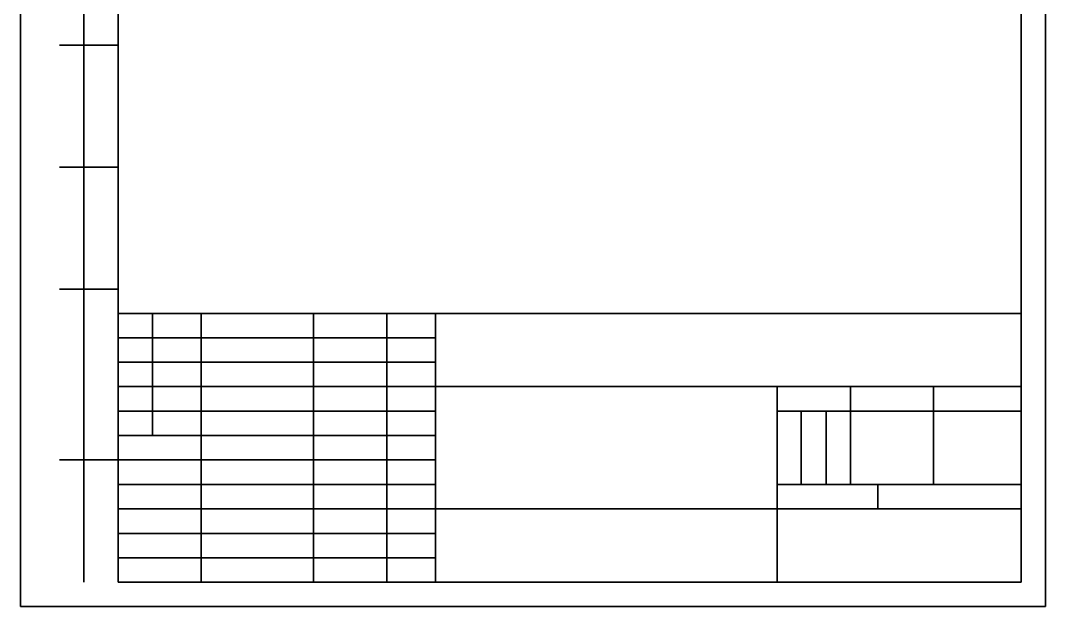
# Model space of a CAD drawing. Extents: x 1 to 210, y 1 to 298.
# Drawn here: x 0.5 to 210.5, y 0.6 to 120.6 of the extents above; entities that cross this region are included whole.
import ezdxf

# ---------------------------------------------------------------- set-up
doc = ezdxf.new("R2010")
doc.units = 0

msp = doc.modelspace()

# ---------------------------------------------------------------- linework, layer by layer
at = {"layer": 'P02936'}
msp.add_lwpolyline([(0.508, 0.592664), (0.508, 297.603326), (0.508, 0.592664)], dxfattribs=at)
at = {"layer": 'P02938'}
msp.add_lwpolyline([(210.481339, 297.603326), (210.481339, 0.592664), (210.481339, 297.603326)], dxfattribs=at)
at = {"layer": 'P02939'}
msp.add_lwpolyline([(210.481339, 0.592664), (0.508, 0.592664), (210.481339, 0.592664)], dxfattribs=at)
at = {"layer": 'P02940'}
msp.add_lwpolyline([(20.489333, 5.588009), (20.489333, 292.607992), (20.489333, 5.588009)], dxfattribs=at)
at = {"layer": 'P02942'}
msp.add_lwpolyline([(205.485993, 292.607992), (205.485993, 5.588009), (205.485993, 292.607992)], dxfattribs=at)
at = {"layer": 'P02943'}
msp.add_lwpolyline([(205.485993, 5.588009), (20.489333, 5.588009), (205.485993, 5.588009)], dxfattribs=at)
at = {"layer": 'P02944'}
msp.add_lwpolyline([(20.489333, 60.621321), (205.485993, 60.621321), (20.489333, 60.621321)], dxfattribs=at)
at = {"layer": 'P02945'}
msp.add_lwpolyline([(20.489333, 50.630674), (85.513331, 50.630674), (20.489333, 50.630674)], dxfattribs=at)
at = {"layer": 'P02946'}
msp.add_lwpolyline([(20.489333, 45.635328), (85.513331, 45.635328), (20.489333, 45.635328)], dxfattribs=at)
at = {"layer": 'P02947'}
msp.add_lwpolyline([(20.489333, 30.649335), (85.513331, 30.649335), (20.489333, 30.649335)], dxfattribs=at)
at = {"layer": 'P02948'}
msp.add_lwpolyline([(20.489333, 25.569326), (85.513331, 25.569326), (20.489333, 25.569326)], dxfattribs=at)
at = {"layer": 'P02949'}
msp.add_lwpolyline([(20.489333, 20.574003), (85.513331, 20.574003), (20.489333, 20.574003)], dxfattribs=at)
at = {"layer": 'P02950'}
msp.add_lwpolyline([(20.489333, 15.578657), (85.513331, 15.578657), (20.489333, 15.578657)], dxfattribs=at)
at = {"layer": 'P02951'}
msp.add_lwpolyline([(20.489333, 10.583333), (85.513331, 10.583333), (20.489333, 10.583333)], dxfattribs=at)
at = {"layer": 'P02952'}
msp.add_lwpolyline([(20.489333, 5.588009), (20.489333, 60.621321), (20.489333, 5.588009)], dxfattribs=at)
at = {"layer": 'P02953'}
msp.add_lwpolyline([(20.489333, 55.625997), (85.513331, 55.625997), (20.489333, 55.625997)], dxfattribs=at)
at = {"layer": 'P02954'}
msp.add_lwpolyline([(37.507333, 5.588009), (37.507333, 60.621321), (37.507333, 5.588009)], dxfattribs=at)
at = {"layer": 'P02955'}
msp.add_lwpolyline([(60.536663, 5.588009), (60.536663, 60.621321), (60.536663, 5.588009)], dxfattribs=at)
at = {"layer": 'P02956'}
msp.add_lwpolyline([(75.522667, 5.588009), (75.522667, 60.621321), (75.522667, 5.588009)], dxfattribs=at)
at = {"layer": 'P02957'}
msp.add_lwpolyline([(85.513331, 5.588009), (85.513331, 60.621321), (85.513331, 5.588009)], dxfattribs=at)
at = {"layer": 'P02958'}
msp.add_lwpolyline([(155.532668, 5.588009), (155.532668, 45.635328), (155.532668, 5.588009)], dxfattribs=at)
at = {"layer": 'P02959'}
msp.add_lwpolyline([(170.518661, 25.569326), (170.518661, 45.635328), (170.518661, 25.569326)], dxfattribs=at)
at = {"layer": 'P02960'}
msp.add_lwpolyline([(187.536658, 25.569326), (187.536658, 45.635328), (187.536658, 25.569326)], dxfattribs=at)
at = {"layer": 'P02961'}
msp.add_lwpolyline([(20.489333, 40.640004), (85.513331, 40.640004), (20.489333, 40.640004)], dxfattribs=at)
at = {"layer": 'P02962'}
msp.add_lwpolyline([(20.489333, 35.644659), (85.513331, 35.644659), (20.489333, 35.644659)], dxfattribs=at)
at = {"layer": 'P02963'}
msp.add_lwpolyline([(155.532668, 20.574003), (205.485993, 20.574003), (155.532668, 20.574003)], dxfattribs=at)
at = {"layer": 'P02964'}
msp.add_lwpolyline([(170.518661, 40.640004), (205.485993, 40.640004), (170.518661, 40.640004)], dxfattribs=at)
at = {"layer": 'P02965'}
msp.add_lwpolyline([(155.532668, 40.640004), (170.518661, 40.640004), (155.532668, 40.640004)], dxfattribs=at)
at = {"layer": 'P02966'}
msp.add_lwpolyline([(85.513331, 45.635328), (205.485993, 45.635328), (85.513331, 45.635328)], dxfattribs=at)
at = {"layer": 'P02967'}
msp.add_lwpolyline([(85.513331, 20.574003), (155.532668, 20.574003), (85.513331, 20.574003)], dxfattribs=at)
at = {"layer": 'P02968'}
msp.add_lwpolyline([(155.532668, 25.569326), (205.485993, 25.569326), (155.532668, 25.569326)], dxfattribs=at)
at = {"layer": 'P02969'}
msp.add_lwpolyline([(176.10666, 20.574003), (176.10666, 25.569326), (176.10666, 20.574003)], dxfattribs=at)
at = {"layer": 'P02970'}
msp.add_lwpolyline([(160.443329, 25.569326), (160.443329, 40.640004), (160.443329, 25.569326)], dxfattribs=at)
at = {"layer": 'P02971'}
msp.add_lwpolyline([(165.523327, 25.569326), (165.523327, 40.640004), (165.523327, 25.569326)], dxfattribs=at)
at = {"layer": 'P02972'}
msp.add_lwpolyline([(27.516667, 35.644659), (27.516667, 60.621321), (27.516667, 35.644659)], dxfattribs=at)
at = {"layer": 'P02973'}
msp.add_lwpolyline([(13.462, 5.588009), (13.462, 150.621997), (13.462, 5.588009)], dxfattribs=at)
at = {"layer": 'P02975'}
msp.add_lwpolyline([(20.489333, 30.649335), (8.466667, 30.649335), (20.489333, 30.649335)], dxfattribs=at)
at = {"layer": 'P02976'}
msp.add_lwpolyline([(20.489333, 65.616667), (8.466667, 65.616667), (20.489333, 65.616667)], dxfattribs=at)
at = {"layer": 'P02977'}
msp.add_lwpolyline([(20.489333, 90.593329), (8.466667, 90.593329), (20.489333, 90.593329)], dxfattribs=at)
at = {"layer": 'P02978'}
msp.add_lwpolyline([(20.489333, 115.569991), (8.466667, 115.569991), (20.489333, 115.569991)], dxfattribs=at)

doc.saveas('drawing.dxf')
